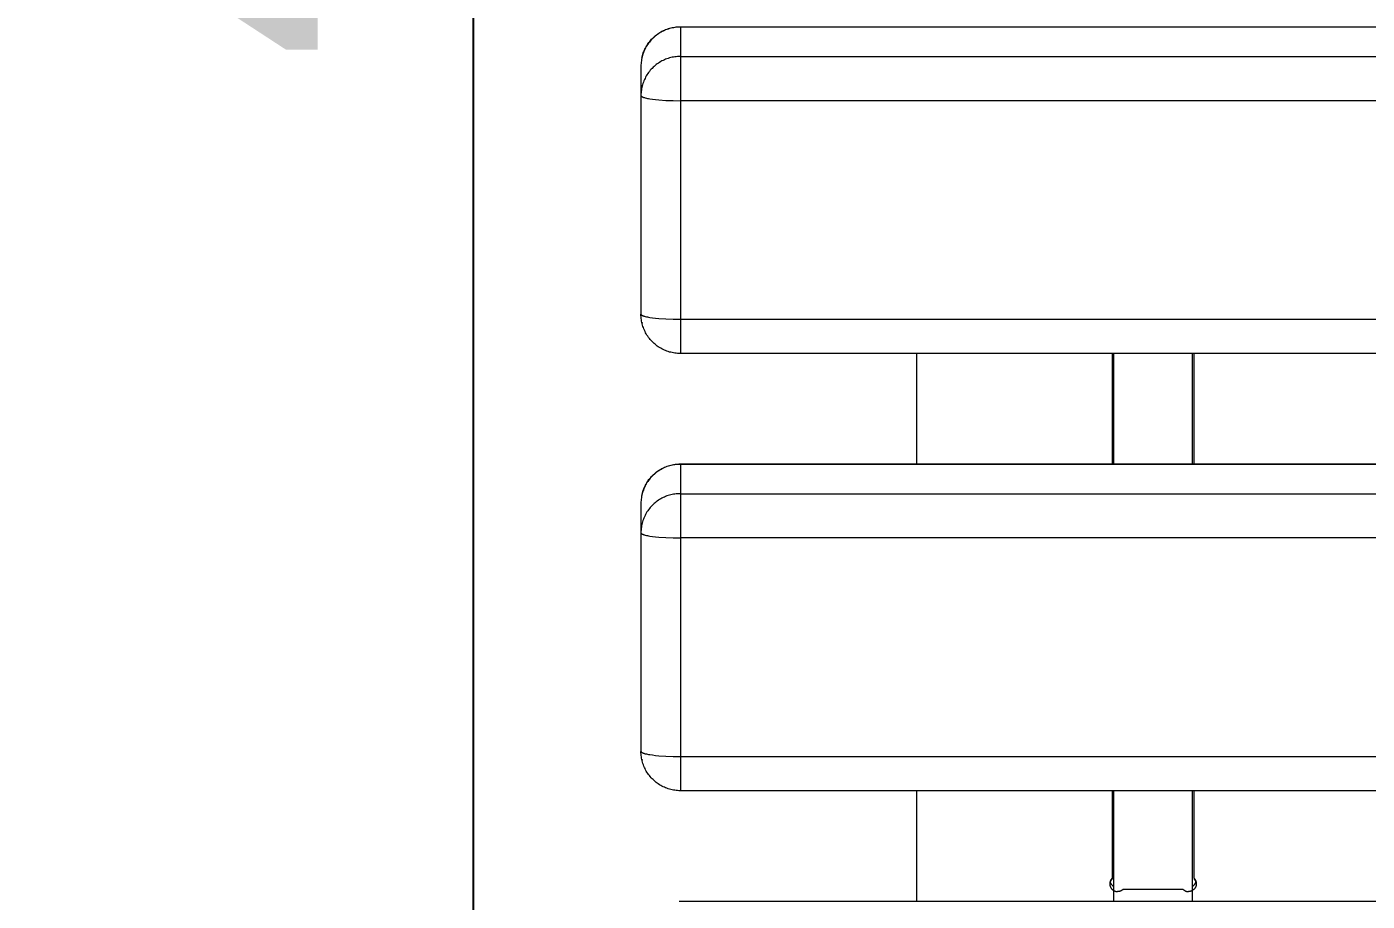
# Model space of a CAD drawing. Header units: millimetres. Extents: x -30 to 4992, y -440 to 3111.
# Drawn here: x 65.1 to 235.2, y 2727.4 to 2838.4 of the extents above; entities that cross this region are included whole.
import ezdxf

# ---------------------------------------------------------------- set-up
doc = ezdxf.new("R2010")
doc.units = ezdxf.units.MM
doc.layers.add('ZANO_R', color=7, linetype='Continuous', lineweight=0)
doc.layers.add('ZANO_W', color=1, linetype='Continuous', lineweight=0)
doc.styles.add('Arial', font='arial.ttf')
doc.styles.get("Standard").update_dxf_attribs({"font": 'ARIALUNI.TTF'})
doc.dimstyles.new('pl i ang', dxfattribs={"dimtxt": 50, "dimasz": 50, "dimexe": 1.25, "dimexo": 0.625, "dimgap": 10, "dimtad": 1, "dimtoh": 1, "dimtxsty": 'Standard', "dimcen": 2.5, "dimclrd": 1, "dimclre": 1, "dimclrt": 1, "dimadec": 0, "dimazin": 0, "dimtfac": 1, "dimtmove": 0, "dimatfit": 3, "dimfxl": 1, "dimarcsym": 1})

# ---------------------------------------------------------------- blocks, each defined once
blk = doc.blocks.new('*D387')
at = {"layer": 'ZANO_W', "color": 1, "lineweight": -2}
for p, q in [((138.93, 3110.68), (111.73, 3110.68)), ((121.73, 3070.68), (121.73, 2690.87)), ((141.92, 2650.87), (111.73, 2650.87))]:
    blk.add_line(p, q, dxfattribs=at)
at = {"layer": 'ZANO_W', "color": 1}
for points in [[(128.39, 3070.68), (115.06, 3070.68), (121.73, 3110.68)], [(115.06, 2690.87), (128.39, 2690.87), (121.73, 2650.87)]]:
    blk.add_solid(points, dxfattribs=at)
at = {"layer": 'ZANO_W', "color": 1, "insert": (91.3, 2880.77), "char_height": 40, "attachment_point": 5, "rotation": 90, "style": 'Arial'}
blk.add_mtext('460', dxfattribs=at)

msp = doc.modelspace()

# ---------------------------------------------------------------- linework, layer by layer
at = {"layer": 'ZANO_R'}
for p, q in [((146.18, 2838.02), (146.34, 2838.08)), ((146.48, 2838.08), (146.31, 2838.03)), ((146.34, 2838.08), (146.5, 2838.13)), ((146.64, 2838.13), (146.48, 2838.08)), ((146.5, 2838.13), (146.67, 2838.18)), ((146.81, 2838.18), (146.64, 2838.13)), ((146.67, 2838.18), (146.83, 2838.22)), ((146.98, 2838.22), (146.81, 2838.18)), ((146.83, 2838.22), (147, 2838.26)), ((147.15, 2838.25), (146.98, 2838.22)), ((147, 2838.26), (147.17, 2838.29)), ((147.32, 2838.28), (147.15, 2838.25)), ((147.17, 2838.29), (147.34, 2838.32)), ((147.5, 2838.3), (147.32, 2838.28)), ((147.34, 2838.32), (147.5, 2838.34)), ((147.5, 2838.34), (147.67, 2838.35)), ((147.67, 2838.31), (147.5, 2838.3)), ((147.67, 2838.35), (147.85, 2838.36)), ((147.84, 2838.32), (147.67, 2838.31)), ((148.02, 2838.32), (147.84, 2838.32)), ((147.85, 2838.36), (148.02, 2838.37)), ((148.02, 2838.36), (148.02, 2838.36)), ((148.02, 2838.36), (148.02, 2838.32)), ((148.02, 2838.32), (148.02, 2834.6)), ((1938.02, 2838.32), (148.02, 2838.32)), ((143.93, 2836.25), (144.03, 2836.39)), ((144.08, 2836.43), (143.98, 2836.29)), ((144.03, 2836.39), (144.14, 2836.52)), ((144.19, 2836.56), (144.08, 2836.43)), ((144.14, 2836.52), (144.25, 2836.65)), ((144.31, 2836.69), (144.19, 2836.56)), ((144.25, 2836.65), (144.36, 2836.78)), ((144.43, 2836.82), (144.31, 2836.69)), ((144.36, 2836.78), (144.48, 2836.9)), ((144.55, 2836.94), (144.43, 2836.82)), ((144.48, 2836.9), (144.6, 2837.02)), ((144.68, 2837.06), (144.55, 2836.94)), ((144.6, 2837.02), (144.73, 2837.13)), ((144.81, 2837.17), (144.68, 2837.06)), ((144.73, 2837.13), (144.86, 2837.24)), ((144.95, 2837.28), (144.81, 2837.17)), ((144.86, 2837.24), (144.99, 2837.35)), ((145.09, 2837.38), (144.95, 2837.28)), ((144.99, 2837.35), (145.13, 2837.45)), ((145.23, 2837.48), (145.09, 2837.38)), ((145.13, 2837.45), (145.27, 2837.55)), ((145.37, 2837.58), (145.23, 2837.48)), ((145.27, 2837.55), (145.42, 2837.64)), ((145.52, 2837.67), (145.37, 2837.58)), ((145.42, 2837.64), (145.57, 2837.72)), ((145.68, 2837.75), (145.52, 2837.67)), ((145.57, 2837.72), (145.72, 2837.8)), ((145.83, 2837.83), (145.68, 2837.75)), ((145.72, 2837.8), (145.87, 2837.88)), ((145.99, 2837.9), (145.83, 2837.83)), ((145.87, 2837.88), (146.02, 2837.95)), ((146.15, 2837.97), (145.99, 2837.9)), ((146.02, 2837.95), (146.18, 2838.02)), ((146.31, 2838.03), (146.15, 2837.97)), ((143.16, 2834.55), (143.2, 2834.71)), ((143.21, 2834.74), (143.17, 2834.57)), ((143.2, 2834.71), (143.25, 2834.88)), ((143.27, 2834.9), (143.21, 2834.74)), ((143.25, 2834.88), (143.3, 2835.04)), ((143.32, 2835.07), (143.27, 2834.9)), ((143.3, 2835.04), (143.36, 2835.2)), ((143.39, 2835.23), (143.32, 2835.07)), ((143.36, 2835.2), (143.43, 2835.36)), ((143.46, 2835.39), (143.39, 2835.23)), ((143.43, 2835.36), (143.5, 2835.51)), ((143.53, 2835.55), (143.46, 2835.39)), ((143.5, 2835.51), (143.58, 2835.67)), ((143.61, 2835.7), (143.53, 2835.55)), ((143.58, 2835.67), (143.66, 2835.82)), ((143.69, 2835.85), (143.61, 2835.7)), ((143.66, 2835.82), (143.74, 2835.96)), ((143.78, 2836), (143.69, 2835.85)), ((143.74, 2835.96), (143.83, 2836.11)), ((143.88, 2836.15), (143.78, 2836)), ((143.83, 2836.11), (143.93, 2836.25)), ((143.98, 2836.29), (143.88, 2836.15)), ((143.03, 2833.71), (143.02, 2833.54)), ((143.02, 2833.54), (143.02, 2833.37)), ((143.02, 2833.37), (143.02, 2829.75)), ((143.05, 2833.89), (143.03, 2833.71)), ((143.07, 2834.06), (143.05, 2833.89)), ((143.1, 2834.23), (143.07, 2834.06)), ((143.13, 2834.4), (143.1, 2834.23)), ((143.12, 2834.38), (143.16, 2834.55)), ((143.17, 2834.57), (143.13, 2834.4)), ((144.31, 2832.97), (144.19, 2832.84)), ((144.43, 2833.09), (144.31, 2832.97)), ((144.55, 2833.22), (144.43, 2833.09)), ((144.68, 2833.33), (144.55, 2833.22)), ((144.81, 2833.45), (144.68, 2833.33)), ((144.95, 2833.56), (144.81, 2833.45)), ((145.09, 2833.66), (144.95, 2833.56)), ((145.23, 2833.76), (145.09, 2833.66)), ((145.37, 2833.85), (145.23, 2833.76)), ((145.52, 2833.94), (145.37, 2833.85)), ((145.68, 2834.03), (145.52, 2833.94)), ((145.83, 2834.1), (145.68, 2834.03)), ((145.99, 2834.18), (145.83, 2834.1)), ((146.15, 2834.24), (145.99, 2834.18)), ((146.31, 2834.3), (146.15, 2834.24)), ((146.48, 2834.36), (146.31, 2834.3)), ((146.64, 2834.41), (146.48, 2834.36)), ((146.81, 2834.45), (146.64, 2834.41)), ((146.98, 2834.49), (146.81, 2834.45)), ((147.15, 2834.53), (146.98, 2834.49)), ((147.32, 2834.55), (147.15, 2834.53)), ((147.5, 2834.57), (147.32, 2834.55)), ((147.67, 2834.59), (147.5, 2834.57)), ((147.84, 2834.6), (147.67, 2834.59)), ((148.02, 2834.6), (147.84, 2834.6)), ((148.02, 2834.6), (148.02, 2828.98)), ((148.02, 2834.6), (1938.02, 2834.6)), ((143.32, 2831.34), (143.27, 2831.18)), ((143.39, 2831.5), (143.32, 2831.34)), ((143.46, 2831.66), (143.39, 2831.5)), ((143.53, 2831.82), (143.46, 2831.66)), ((143.61, 2831.98), (143.53, 2831.82)), ((143.69, 2832.13), (143.61, 2831.98)), ((143.78, 2832.28), (143.69, 2832.13)), ((143.88, 2832.42), (143.78, 2832.28)), ((143.98, 2832.56), (143.88, 2832.42)), ((144.08, 2832.7), (143.98, 2832.56)), ((144.19, 2832.84), (144.08, 2832.7)), ((143.03, 2829.99), (143.02, 2829.82)), ((143.02, 2829.82), (143.02, 2829.64)), ((143.02, 2829.64), (143.02, 2829.64)), ((143.02, 2829.64), (143.02, 2829.63)), ((143.02, 2829.63), (143.02, 2829.63)), ((143.02, 2829.63), (143.02, 2829.63)), ((143.02, 2829.63), (143.02, 2829.62)), ((143.02, 2829.63), (143.02, 2801.89)), ((143.02, 2829.62), (143.02, 2829.62)), ((143.02, 2829.62), (143.02, 2829.62)), ((143.02, 2829.62), (143.02, 2829.61)), ((143.02, 2829.61), (143.02, 2829.61)), ((143.02, 2829.61), (143.02, 2829.6)), ((143.02, 2829.6), (143.03, 2829.6)), ((143.05, 2830.16), (143.03, 2829.99)), ((143.03, 2829.6), (143.03, 2829.6)), ((143.03, 2829.6), (143.03, 2829.59)), ((143.03, 2829.59), (143.03, 2829.59)), ((143.03, 2829.59), (143.03, 2829.59)), ((143.03, 2829.59), (143.04, 2829.58)), ((143.04, 2829.58), (143.04, 2829.58)), ((143.04, 2829.58), (143.04, 2829.57)), ((143.04, 2829.57), (143.04, 2829.57)), ((143.04, 2829.57), (143.05, 2829.57)), ((143.07, 2830.33), (143.05, 2830.16)), ((143.05, 2829.57), (143.05, 2829.56)), ((143.05, 2829.56), (143.05, 2829.56)), ((143.05, 2829.56), (143.06, 2829.56)), ((143.06, 2829.56), (143.06, 2829.55)), ((143.06, 2829.55), (143.07, 2829.55)), ((143.1, 2830.51), (143.07, 2830.33)), ((143.07, 2829.55), (143.07, 2829.54)), ((143.07, 2829.54), (143.07, 2829.54)), ((143.07, 2829.54), (143.08, 2829.54)), ((143.08, 2829.54), (143.08, 2829.53)), ((143.13, 2830.68), (143.1, 2830.51)), ((143.17, 2830.85), (143.13, 2830.68)), ((143.21, 2831.01), (143.17, 2830.85)), ((143.27, 2831.18), (143.21, 2831.01)), ((143.08, 2829.53), (143.09, 2829.53)), ((143.09, 2829.53), (143.1, 2829.52)), ((143.1, 2829.52), (143.11, 2829.51)), ((143.11, 2829.51), (143.12, 2829.51)), ((143.12, 2829.51), (143.13, 2829.5)), ((143.13, 2829.5), (143.15, 2829.49)), ((143.15, 2829.49), (143.16, 2829.48)), ((143.16, 2829.48), (143.18, 2829.47)), ((143.18, 2829.47), (143.19, 2829.47)), ((143.19, 2829.47), (143.21, 2829.46)), ((143.21, 2829.46), (143.24, 2829.44)), ((143.24, 2829.44), (143.28, 2829.43)), ((143.28, 2829.43), (143.32, 2829.41)), ((143.32, 2829.41), (143.37, 2829.4)), ((143.37, 2829.4), (143.41, 2829.38)), ((143.41, 2829.38), (143.46, 2829.37)), ((143.46, 2829.37), (143.57, 2829.34)), ((143.57, 2829.34), (143.7, 2829.31)), ((143.7, 2829.31), (143.83, 2829.28)), ((143.83, 2829.28), (143.98, 2829.25)), ((143.98, 2829.25), (144.13, 2829.22)), ((144.13, 2829.22), (144.48, 2829.17)), ((144.48, 2829.17), (144.86, 2829.13)), ((144.86, 2829.13), (145.28, 2829.09)), ((145.28, 2829.09), (146.18, 2829.02)), ((146.18, 2829.02), (147.11, 2828.99)), ((147.11, 2828.99), (148.02, 2828.98)), ((148.02, 2828.98), (148.02, 2801.23)), ((1938.02, 2828.98), (148.02, 2828.98)), ((143.02, 2801.89), (143.02, 2801.89)), ((143.02, 2801.89), (143.02, 2801.88)), ((143.02, 2801.7), (143.02, 2801.88)), ((143.02, 2801.88), (143.02, 2801.88)), ((143.02, 2801.88), (143.02, 2801.88)), ((143.02, 2801.88), (143.02, 2801.87)), ((143.02, 2801.87), (143.02, 2801.87)), ((143.02, 2801.87), (143.02, 2801.86)), ((143.02, 2801.86), (143.02, 2801.86)), ((143.02, 2801.86), (143.02, 2801.86)), ((143.02, 2801.86), (143.02, 2801.85)), ((143.02, 2801.85), (143.03, 2801.85)), ((143.03, 2801.53), (143.02, 2801.7)), ((143.03, 2801.85), (143.03, 2801.85)), ((143.03, 2801.85), (143.03, 2801.84)), ((143.03, 2801.84), (143.03, 2801.84)), ((143.03, 2801.84), (143.03, 2801.83)), ((143.03, 2801.83), (143.04, 2801.83)), ((143.04, 2801.35), (143.03, 2801.53)), ((143.04, 2801.83), (143.04, 2801.83)), ((143.04, 2801.83), (143.04, 2801.82)), ((143.04, 2801.82), (143.04, 2801.82)), ((143.04, 2801.82), (143.05, 2801.82)), ((143.07, 2801.18), (143.04, 2801.35)), ((143.05, 2801.82), (143.05, 2801.81)), ((143.05, 2801.81), (143.05, 2801.81)), ((143.05, 2801.81), (143.06, 2801.8)), ((143.06, 2801.8), (143.06, 2801.8)), ((143.06, 2801.8), (143.07, 2801.8)), ((143.07, 2801.8), (143.07, 2801.79)), ((143.07, 2801.79), (143.07, 2801.79)), ((143.07, 2801.79), (143.08, 2801.78)), ((143.09, 2801.01), (143.07, 2801.18)), ((143.08, 2801.78), (143.08, 2801.78)), ((143.08, 2801.78), (143.09, 2801.78)), ((143.09, 2801.78), (143.1, 2801.77)), ((143.13, 2800.84), (143.09, 2801.01)), ((143.1, 2801.77), (143.11, 2801.76)), ((143.11, 2801.76), (143.12, 2801.75)), ((143.12, 2801.75), (143.13, 2801.75)), ((143.12, 2800.87), (143.15, 2800.76)), ((143.13, 2801.75), (143.15, 2801.74)), ((143.17, 2800.67), (143.13, 2800.84)), ((143.15, 2801.74), (143.16, 2801.73)), ((143.16, 2801.73), (143.18, 2801.72)), ((143.21, 2800.5), (143.17, 2800.67)), ((143.18, 2801.72), (143.19, 2801.72)), ((143.19, 2801.72), (143.21, 2801.71)), ((143.21, 2801.71), (143.24, 2801.69)), ((143.24, 2801.69), (143.28, 2801.68)), ((143.28, 2801.68), (143.32, 2801.66)), ((143.32, 2801.66), (143.37, 2801.65)), ((143.37, 2801.65), (143.41, 2801.63)), ((143.41, 2801.63), (143.46, 2801.62)), ((143.46, 2801.62), (143.57, 2801.59)), ((143.57, 2801.59), (143.7, 2801.56)), ((143.7, 2801.56), (143.83, 2801.53)), ((143.83, 2801.53), (143.98, 2801.5)), ((143.98, 2801.5), (144.13, 2801.47)), ((144.13, 2801.47), (144.48, 2801.42)), ((144.48, 2801.42), (144.86, 2801.37)), ((144.86, 2801.37), (145.28, 2801.33)), ((145.28, 2801.33), (146.18, 2801.27)), ((146.18, 2801.27), (147.11, 2801.24)), ((147.11, 2801.24), (148.02, 2801.23)), ((148.02, 2801.23), (148.02, 2796.89)), ((148.02, 2801.23), (1938.02, 2801.23)), ((143.26, 2800.33), (143.21, 2800.5)), ((143.32, 2800.17), (143.26, 2800.33)), ((143.38, 2800.01), (143.32, 2800.17)), ((143.45, 2799.85), (143.38, 2800.01)), ((143.53, 2799.69), (143.45, 2799.85)), ((143.61, 2799.53), (143.53, 2799.69)), ((143.69, 2799.38), (143.61, 2799.53)), ((143.78, 2799.23), (143.69, 2799.38)), ((143.88, 2799.09), (143.78, 2799.23)), ((143.98, 2798.94), (143.88, 2799.09)), ((144.08, 2798.81), (143.98, 2798.94)), ((144.19, 2798.67), (144.08, 2798.81)), ((144.31, 2798.54), (144.19, 2798.67)), ((144.42, 2798.41), (144.31, 2798.54)), ((144.55, 2798.29), (144.42, 2798.41)), ((144.68, 2798.17), (144.55, 2798.29)), ((144.81, 2798.06), (144.68, 2798.17)), ((144.94, 2797.95), (144.81, 2798.06)), ((145.08, 2797.84), (144.94, 2797.95)), ((145.22, 2797.74), (145.08, 2797.84)), ((145.37, 2797.65), (145.22, 2797.74)), ((145.52, 2797.56), (145.37, 2797.65)), ((145.67, 2797.47), (145.52, 2797.56)), ((145.83, 2797.39), (145.67, 2797.47)), ((145.99, 2797.32), (145.83, 2797.39)), ((146.15, 2797.25), (145.99, 2797.32)), ((146.31, 2797.19), (146.15, 2797.25)), ((146.47, 2797.13), (146.31, 2797.19)), ((146.64, 2797.08), (146.47, 2797.13)), ((146.81, 2797.04), (146.64, 2797.08)), ((146.98, 2797), (146.81, 2797.04)), ((147.15, 2796.97), (146.98, 2797)), ((147.32, 2796.94), (147.15, 2796.97)), ((147.49, 2796.92), (147.32, 2796.94)), ((147.67, 2796.9), (147.49, 2796.92)), ((147.84, 2796.89), (147.67, 2796.9)), ((148.02, 2796.89), (147.84, 2796.89)), ((1938.02, 2796.89), (148.02, 2796.89)), ((178.02, 2782.86), (178.02, 2796.89)), ((202.82, 2796.89), (202.82, 2782.86)), ((203.02, 2782.86), (203.02, 2796.89)), ((213.02, 2782.86), (213.02, 2796.89)), ((213.22, 2782.86), (213.22, 2796.89)), ((144.99, 2781.85), (145.13, 2781.95)), ((145.23, 2781.98), (145.09, 2781.88)), ((145.13, 2781.95), (145.27, 2782.04)), ((145.37, 2782.07), (145.23, 2781.98)), ((145.27, 2782.04), (145.42, 2782.13)), ((145.52, 2782.16), (145.37, 2782.07)), ((145.42, 2782.13), (145.57, 2782.22)), ((145.68, 2782.25), (145.52, 2782.16)), ((145.57, 2782.22), (145.72, 2782.3)), ((145.83, 2782.32), (145.68, 2782.25)), ((145.72, 2782.3), (145.87, 2782.38)), ((145.99, 2782.4), (145.83, 2782.32)), ((145.87, 2782.38), (146.02, 2782.45)), ((146.15, 2782.46), (145.99, 2782.4)), ((146.02, 2782.45), (146.18, 2782.51)), ((146.31, 2782.53), (146.15, 2782.46)), ((146.18, 2782.51), (146.34, 2782.57)), ((146.48, 2782.58), (146.31, 2782.53)), ((146.34, 2782.57), (146.5, 2782.63)), ((146.64, 2782.63), (146.48, 2782.58)), ((146.5, 2782.63), (146.67, 2782.68)), ((146.81, 2782.68), (146.64, 2782.63)), ((146.67, 2782.68), (146.83, 2782.72)), ((146.98, 2782.71), (146.81, 2782.68)), ((146.83, 2782.72), (147, 2782.76)), ((147.15, 2782.75), (146.98, 2782.71)), ((147, 2782.76), (147.17, 2782.79)), ((147.32, 2782.77), (147.15, 2782.75)), ((147.17, 2782.79), (147.34, 2782.82)), ((147.5, 2782.79), (147.32, 2782.77)), ((147.34, 2782.82), (147.5, 2782.84)), ((147.5, 2782.84), (147.67, 2782.85)), ((147.67, 2782.81), (147.5, 2782.79)), ((147.67, 2782.85), (147.85, 2782.86)), ((147.84, 2782.82), (147.67, 2782.81)), ((148.02, 2782.82), (147.84, 2782.82)), ((147.85, 2782.86), (148.02, 2782.86)), ((148.02, 2782.86), (1938.02, 2782.86)), ((148.02, 2782.86), (148.02, 2782.86)), ((148.02, 2782.86), (148.02, 2782.82)), ((148.02, 2782.82), (148.02, 2779.09)), ((1938.02, 2782.82), (148.02, 2782.82)), ((143.61, 2780.2), (143.53, 2780.04)), ((143.58, 2780.16), (143.66, 2780.31)), ((143.69, 2780.35), (143.61, 2780.2)), ((143.66, 2780.31), (143.74, 2780.46)), ((143.78, 2780.5), (143.69, 2780.35)), ((143.74, 2780.46), (143.83, 2780.61)), ((143.88, 2780.64), (143.78, 2780.5)), ((143.83, 2780.61), (143.93, 2780.75)), ((143.98, 2780.78), (143.88, 2780.64)), ((143.93, 2780.75), (144.03, 2780.88)), ((144.08, 2780.92), (143.98, 2780.78)), ((144.03, 2780.88), (144.14, 2781.02)), ((144.19, 2781.06), (144.08, 2780.92)), ((144.14, 2781.02), (144.25, 2781.15)), ((144.31, 2781.19), (144.19, 2781.06)), ((144.25, 2781.15), (144.36, 2781.28)), ((144.43, 2781.31), (144.31, 2781.19)), ((144.36, 2781.28), (144.48, 2781.4)), ((144.55, 2781.44), (144.43, 2781.31)), ((144.48, 2781.4), (144.6, 2781.52)), ((144.68, 2781.55), (144.55, 2781.44)), ((144.6, 2781.52), (144.73, 2781.63)), ((144.81, 2781.67), (144.68, 2781.55)), ((144.73, 2781.63), (144.86, 2781.74)), ((144.95, 2781.78), (144.81, 2781.67)), ((144.86, 2781.74), (144.99, 2781.85)), ((145.09, 2781.88), (144.95, 2781.78)), ((143.07, 2778.56), (143.05, 2778.38)), ((143.1, 2778.73), (143.07, 2778.56)), ((143.13, 2778.9), (143.1, 2778.73)), ((143.12, 2778.88), (143.16, 2779.05)), ((143.17, 2779.07), (143.13, 2778.9)), ((143.16, 2779.05), (143.2, 2779.21)), ((143.21, 2779.23), (143.17, 2779.07)), ((143.2, 2779.21), (143.25, 2779.38)), ((143.27, 2779.4), (143.21, 2779.23)), ((143.25, 2779.38), (143.3, 2779.54)), ((143.32, 2779.56), (143.27, 2779.4)), ((143.3, 2779.54), (143.36, 2779.7)), ((143.39, 2779.73), (143.32, 2779.56)), ((143.36, 2779.7), (143.43, 2779.85)), ((143.46, 2779.89), (143.39, 2779.73)), ((143.43, 2779.85), (143.5, 2780.01)), ((143.53, 2780.04), (143.46, 2779.89)), ((143.5, 2780.01), (143.58, 2780.16)), ((145.68, 2778.52), (145.52, 2778.44)), ((145.83, 2778.6), (145.68, 2778.52)), ((145.99, 2778.67), (145.83, 2778.6)), ((146.15, 2778.74), (145.99, 2778.67)), ((146.31, 2778.8), (146.15, 2778.74)), ((146.48, 2778.86), (146.31, 2778.8)), ((146.64, 2778.91), (146.48, 2778.86)), ((146.81, 2778.95), (146.64, 2778.91)), ((146.98, 2778.99), (146.81, 2778.95)), ((147.15, 2779.02), (146.98, 2778.99)), ((147.32, 2779.05), (147.15, 2779.02)), ((147.5, 2779.07), (147.32, 2779.05)), ((147.67, 2779.08), (147.5, 2779.07)), ((147.84, 2779.09), (147.67, 2779.08)), ((148.02, 2779.09), (147.84, 2779.09)), ((148.02, 2779.09), (148.02, 2773.47)), ((148.02, 2779.09), (1938.02, 2779.09)), ((143.03, 2778.21), (143.02, 2778.04)), ((143.02, 2778.04), (143.02, 2777.86)), ((143.02, 2777.86), (143.02, 2774.25)), ((143.05, 2778.38), (143.03, 2778.21)), ((143.88, 2776.92), (143.78, 2776.77)), ((143.98, 2777.06), (143.88, 2776.92)), ((144.08, 2777.2), (143.98, 2777.06)), ((144.19, 2777.33), (144.08, 2777.2)), ((144.31, 2777.46), (144.19, 2777.33)), ((144.43, 2777.59), (144.31, 2777.46)), ((144.55, 2777.71), (144.43, 2777.59)), ((144.68, 2777.83), (144.55, 2777.71)), ((144.81, 2777.94), (144.68, 2777.83)), ((144.95, 2778.05), (144.81, 2777.94)), ((145.09, 2778.16), (144.95, 2778.05)), ((145.23, 2778.26), (145.09, 2778.16)), ((145.37, 2778.35), (145.23, 2778.26)), ((145.52, 2778.44), (145.37, 2778.35)), ((143.13, 2775.17), (143.1, 2775)), ((143.17, 2775.34), (143.13, 2775.17)), ((143.21, 2775.51), (143.17, 2775.34)), ((143.27, 2775.68), (143.21, 2775.51)), ((143.32, 2775.84), (143.27, 2775.68)), ((143.39, 2776), (143.32, 2775.84)), ((143.46, 2776.16), (143.39, 2776)), ((143.53, 2776.32), (143.46, 2776.16)), ((143.61, 2776.47), (143.53, 2776.32)), ((143.69, 2776.63), (143.61, 2776.47)), ((143.78, 2776.77), (143.69, 2776.63)), ((143.03, 2774.49), (143.02, 2774.31)), ((143.02, 2774.31), (143.02, 2774.14)), ((143.02, 2774.14), (143.02, 2774.14)), ((143.02, 2774.14), (143.02, 2774.13)), ((143.02, 2774.13), (143.02, 2774.13)), ((143.02, 2774.13), (143.02, 2774.12)), ((143.02, 2774.12), (143.02, 2774.12)), ((143.02, 2774.12), (143.02, 2774.12)), ((143.02, 2774.12), (143.02, 2774.11)), ((143.02, 2774.12), (143.02, 2746.39)), ((143.02, 2774.11), (143.02, 2774.11)), ((143.02, 2774.11), (143.02, 2774.11)), ((143.02, 2774.11), (143.02, 2774.1)), ((143.02, 2774.1), (143.03, 2774.1)), ((143.05, 2774.66), (143.03, 2774.49)), ((143.03, 2774.1), (143.03, 2774.09)), ((143.03, 2774.09), (143.03, 2774.09)), ((143.03, 2774.09), (143.03, 2774.09)), ((143.03, 2774.09), (143.03, 2774.08)), ((143.03, 2774.08), (143.04, 2774.08)), ((143.04, 2774.08), (143.04, 2774.08)), ((143.04, 2774.08), (143.04, 2774.07)), ((143.04, 2774.07), (143.04, 2774.07)), ((143.04, 2774.07), (143.05, 2774.06)), ((143.07, 2774.83), (143.05, 2774.66)), ((143.05, 2774.06), (143.05, 2774.06)), ((143.05, 2774.06), (143.05, 2774.06)), ((143.05, 2774.06), (143.06, 2774.05)), ((143.06, 2774.05), (143.06, 2774.05)), ((143.06, 2774.05), (143.07, 2774.05)), ((143.1, 2775), (143.07, 2774.83)), ((143.07, 2774.05), (143.07, 2774.04)), ((143.07, 2774.04), (143.07, 2774.04)), ((143.07, 2774.04), (143.08, 2774.03)), ((143.08, 2774.03), (143.08, 2774.03)), ((143.08, 2774.03), (143.09, 2774.03)), ((143.09, 2774.03), (143.1, 2774.02)), ((143.1, 2774.02), (143.11, 2774.01)), ((143.11, 2774.01), (143.12, 2774)), ((143.12, 2774), (143.13, 2774)), ((143.13, 2774), (143.15, 2773.99)), ((143.15, 2773.99), (143.16, 2773.98)), ((143.16, 2773.98), (143.18, 2773.97)), ((143.18, 2773.97), (143.19, 2773.96)), ((143.19, 2773.96), (143.21, 2773.96)), ((143.21, 2773.96), (143.24, 2773.94)), ((143.24, 2773.94), (143.28, 2773.93)), ((143.28, 2773.93), (143.32, 2773.91)), ((143.32, 2773.91), (143.37, 2773.89)), ((143.37, 2773.89), (143.41, 2773.88)), ((143.41, 2773.88), (143.46, 2773.86)), ((143.46, 2773.86), (143.57, 2773.83)), ((143.57, 2773.83), (143.7, 2773.8)), ((143.7, 2773.8), (143.83, 2773.78)), ((143.83, 2773.78), (143.98, 2773.75)), ((143.98, 2773.75), (144.13, 2773.72)), ((144.13, 2773.72), (144.48, 2773.67)), ((144.48, 2773.67), (144.86, 2773.62)), ((144.86, 2773.62), (145.28, 2773.58)), ((145.28, 2773.58), (146.18, 2773.52)), ((146.18, 2773.52), (147.11, 2773.49)), ((147.11, 2773.49), (148.02, 2773.47)), ((148.02, 2773.47), (148.02, 2745.72)), ((1938.02, 2773.47), (148.02, 2773.47)), ((143.02, 2746.39), (143.02, 2746.38)), ((143.02, 2746.38), (143.02, 2746.38)), ((143.02, 2746.38), (143.02, 2746.38)), ((143.02, 2746.38), (143.02, 2746.37)), ((143.02, 2746.2), (143.02, 2746.37)), ((143.02, 2746.37), (143.02, 2746.37)), ((143.02, 2746.37), (143.02, 2746.37)), ((143.02, 2746.37), (143.02, 2746.36)), ((143.02, 2746.36), (143.02, 2746.36)), ((143.02, 2746.36), (143.02, 2746.35)), ((143.02, 2746.35), (143.02, 2746.35)), ((143.02, 2746.35), (143.03, 2746.35)), ((143.03, 2746.03), (143.02, 2746.2)), ((143.03, 2746.35), (143.03, 2746.34)), ((143.03, 2746.34), (143.03, 2746.34)), ((143.03, 2746.34), (143.03, 2746.34)), ((143.03, 2746.34), (143.03, 2746.33)), ((143.03, 2746.33), (143.04, 2746.33)), ((143.04, 2746.33), (143.04, 2746.32)), ((143.04, 2746.32), (143.04, 2746.32)), ((143.04, 2746.32), (143.04, 2746.32)), ((143.04, 2746.32), (143.05, 2746.31)), ((143.05, 2746.31), (143.05, 2746.31)), ((143.05, 2746.31), (143.05, 2746.31)), ((143.05, 2746.31), (143.06, 2746.3)), ((143.06, 2746.3), (143.06, 2746.3)), ((143.06, 2746.3), (143.07, 2746.29)), ((143.07, 2746.29), (143.07, 2746.29)), ((143.07, 2746.29), (143.07, 2746.29)), ((143.07, 2746.29), (143.08, 2746.28)), ((143.08, 2746.28), (143.08, 2746.28)), ((143.08, 2746.28), (143.09, 2746.27)), ((143.09, 2746.27), (143.1, 2746.27)), ((143.1, 2746.27), (143.11, 2746.26)), ((143.11, 2746.26), (143.12, 2746.25)), ((143.12, 2746.25), (143.13, 2746.24)), ((143.13, 2746.24), (143.15, 2746.24)), ((143.15, 2746.24), (143.16, 2746.23)), ((143.16, 2746.23), (143.18, 2746.22)), ((143.18, 2746.22), (143.19, 2746.21)), ((143.19, 2746.21), (143.21, 2746.2)), ((143.21, 2746.2), (143.24, 2746.19)), ((143.24, 2746.19), (143.28, 2746.17)), ((143.28, 2746.17), (143.32, 2746.16)), ((143.04, 2745.85), (143.03, 2746.03)), ((143.07, 2745.68), (143.04, 2745.85)), ((143.09, 2745.51), (143.07, 2745.68)), ((143.13, 2745.34), (143.09, 2745.51)), ((143.12, 2745.37), (143.15, 2745.26)), ((143.17, 2745.17), (143.13, 2745.34)), ((143.21, 2745), (143.17, 2745.17)), ((143.26, 2744.83), (143.21, 2745)), ((143.32, 2744.67), (143.26, 2744.83)), ((143.32, 2746.16), (143.37, 2746.14)), ((143.38, 2744.5), (143.32, 2744.67)), ((143.37, 2746.14), (143.41, 2746.13)), ((143.45, 2744.34), (143.38, 2744.5)), ((143.41, 2746.13), (143.46, 2746.11)), ((143.46, 2746.11), (143.57, 2746.08)), ((143.57, 2746.08), (143.7, 2746.05)), ((143.7, 2746.05), (143.83, 2746.02)), ((143.83, 2746.02), (143.98, 2746)), ((143.98, 2746), (144.13, 2745.97)), ((144.13, 2745.97), (144.48, 2745.92)), ((144.48, 2745.92), (144.86, 2745.87)), ((144.86, 2745.87), (145.28, 2745.83)), ((145.28, 2745.83), (146.18, 2745.77)), ((146.18, 2745.77), (147.11, 2745.73)), ((147.11, 2745.73), (148.02, 2745.72)), ((148.02, 2745.72), (148.02, 2741.39)), ((148.02, 2745.72), (1938.02, 2745.72)), ((143.53, 2744.19), (143.45, 2744.34)), ((143.61, 2744.03), (143.53, 2744.19)), ((143.69, 2743.88), (143.61, 2744.03)), ((143.78, 2743.73), (143.69, 2743.88)), ((143.88, 2743.58), (143.78, 2743.73)), ((143.98, 2743.44), (143.88, 2743.58)), ((144.08, 2743.3), (143.98, 2743.44)), ((144.19, 2743.17), (144.08, 2743.3)), ((144.31, 2743.04), (144.19, 2743.17)), ((144.42, 2742.91), (144.31, 2743.04)), ((144.55, 2742.79), (144.42, 2742.91)), ((144.68, 2742.67), (144.55, 2742.79)), ((144.81, 2742.55), (144.68, 2742.67)), ((144.94, 2742.44), (144.81, 2742.55)), ((145.08, 2742.34), (144.94, 2742.44)), ((145.22, 2742.24), (145.08, 2742.34)), ((145.37, 2742.14), (145.22, 2742.24)), ((145.52, 2742.06), (145.37, 2742.14)), ((145.67, 2741.97), (145.52, 2742.06)), ((145.83, 2741.89), (145.67, 2741.97)), ((145.99, 2741.82), (145.83, 2741.89)), ((146.15, 2741.75), (145.99, 2741.82)), ((146.31, 2741.69), (146.15, 2741.75)), ((146.47, 2741.63), (146.31, 2741.69)), ((146.64, 2741.58), (146.47, 2741.63)), ((146.81, 2741.54), (146.64, 2741.58)), ((146.98, 2741.5), (146.81, 2741.54)), ((147.15, 2741.46), (146.98, 2741.5)), ((147.32, 2741.44), (147.15, 2741.46)), ((147.49, 2741.42), (147.32, 2741.44)), ((147.67, 2741.4), (147.49, 2741.42)), ((147.84, 2741.39), (147.67, 2741.4)), ((148.02, 2741.39), (147.84, 2741.39)), ((1938.02, 2741.39), (148.02, 2741.39)), ((178.02, 2727.36), (178.02, 2741.39)), ((202.82, 2741.39), (202.82, 2730.27)), ((203.02, 2727.36), (203.02, 2741.39)), ((213.02, 2727.36), (213.02, 2741.39)), ((213.22, 2730.27), (213.22, 2741.39)), ((202.53, 2729.63), (202.52, 2729.59)), ((202.52, 2729.59), (202.52, 2729.56)), ((202.52, 2729.56), (202.53, 2729.53)), ((202.54, 2729.73), (202.53, 2729.7)), ((202.53, 2729.7), (202.53, 2729.66)), ((202.53, 2729.66), (202.53, 2729.63)), ((202.53, 2729.53), (202.53, 2729.49)), ((202.53, 2729.49), (202.53, 2729.46)), ((202.53, 2729.46), (202.54, 2729.42)), ((202.55, 2729.8), (202.54, 2729.77)), ((202.54, 2729.77), (202.54, 2729.73)), ((202.54, 2729.42), (202.54, 2729.39)), ((202.54, 2729.39), (202.55, 2729.35)), ((202.56, 2729.83), (202.55, 2729.8)), ((202.55, 2729.35), (202.56, 2729.32)), ((202.57, 2729.87), (202.56, 2729.83)), ((202.56, 2729.84), (202.57, 2729.81)), ((202.56, 2729.32), (202.57, 2729.29)), ((202.58, 2729.9), (202.57, 2729.87)), ((202.57, 2729.81), (202.58, 2729.78)), ((202.57, 2729.29), (202.58, 2729.26)), ((202.59, 2729.93), (202.58, 2729.9)), ((202.59, 2729.82), (202.58, 2729.79)), ((202.58, 2729.78), (202.59, 2729.75)), ((202.58, 2729.26), (202.59, 2729.22)), ((202.6, 2729.96), (202.59, 2729.93)), ((202.6, 2729.85), (202.59, 2729.82)), ((202.59, 2729.75), (202.6, 2729.71)), ((202.59, 2729.22), (202.6, 2729.19)), ((202.62, 2729.99), (202.6, 2729.96)), ((202.61, 2729.88), (202.6, 2729.85)), ((202.6, 2729.71), (202.62, 2729.68)), ((202.6, 2729.19), (202.61, 2729.16)), ((202.63, 2729.91), (202.61, 2729.88)), ((202.61, 2729.16), (202.63, 2729.13)), ((202.63, 2730.02), (202.62, 2729.99)), ((202.62, 2729.68), (202.63, 2729.65)), ((202.65, 2730.06), (202.63, 2730.02)), ((202.64, 2729.94), (202.63, 2729.91)), ((202.63, 2729.65), (202.65, 2729.63)), ((202.66, 2729.97), (202.64, 2729.94)), ((202.67, 2730.08), (202.65, 2730.06)), ((202.65, 2729.63), (202.66, 2729.6)), ((202.67, 2730), (202.66, 2729.97)), ((202.66, 2729.6), (202.68, 2729.57)), ((202.69, 2730.11), (202.67, 2730.08)), ((202.69, 2730.02), (202.67, 2730)), ((202.68, 2729.57), (202.7, 2729.54)), ((202.7, 2730.14), (202.69, 2730.11)), ((202.71, 2730.05), (202.69, 2730.02)), ((202.73, 2730.17), (202.7, 2730.14)), ((202.7, 2729.54), (202.72, 2729.51)), ((202.73, 2730.08), (202.71, 2730.05)), ((202.72, 2729.51), (202.74, 2729.49)), ((202.75, 2730.2), (202.73, 2730.17)), ((202.75, 2730.1), (202.73, 2730.08)), ((202.74, 2729.49), (202.76, 2729.46)), ((202.77, 2730.22), (202.75, 2730.2)), ((202.77, 2730.13), (202.75, 2730.1)), ((202.76, 2729.46), (202.78, 2729.44)), ((202.79, 2730.25), (202.77, 2730.22)), ((202.79, 2730.15), (202.77, 2730.13)), ((202.78, 2729.44), (202.81, 2729.41)), ((202.82, 2730.27), (202.79, 2730.25)), ((202.82, 2730.18), (202.79, 2730.15)), ((202.81, 2729.41), (202.83, 2729.39)), ((202.82, 2730.27), (202.82, 2730.18)), ((202.83, 2729.39), (202.85, 2729.37)), ((202.85, 2729.37), (202.88, 2729.35)), ((202.88, 2729.35), (202.91, 2729.33)), ((202.91, 2729.33), (202.93, 2729.31)), ((202.93, 2729.31), (202.96, 2729.29)), ((202.96, 2729.29), (202.99, 2729.27)), ((202.99, 2729.27), (203.02, 2729.25)), ((213.02, 2729.25), (213.04, 2729.27)), ((213.04, 2729.27), (213.07, 2729.29)), ((213.07, 2729.29), (213.1, 2729.31)), ((213.1, 2729.31), (213.13, 2729.33)), ((213.13, 2729.33), (213.15, 2729.35)), ((213.15, 2729.35), (213.18, 2729.37)), ((213.18, 2729.37), (213.2, 2729.39)), ((213.2, 2729.39), (213.22, 2729.41)), ((213.22, 2730.27), (213.24, 2730.25)), ((213.22, 2730.27), (213.22, 2730.18)), ((213.22, 2730.18), (213.24, 2730.15)), ((213.22, 2729.41), (213.25, 2729.44)), ((213.24, 2730.25), (213.26, 2730.22)), ((213.24, 2730.15), (213.26, 2730.13)), ((213.25, 2729.44), (213.27, 2729.46)), ((213.26, 2730.22), (213.29, 2730.2)), ((213.26, 2730.13), (213.28, 2730.1)), ((213.27, 2729.46), (213.29, 2729.49)), ((213.28, 2730.1), (213.3, 2730.08)), ((213.29, 2730.2), (213.31, 2730.17)), ((213.29, 2729.49), (213.31, 2729.51)), ((213.3, 2730.08), (213.32, 2730.05)), ((213.31, 2730.17), (213.33, 2730.14)), ((213.31, 2729.51), (213.33, 2729.54)), ((213.32, 2730.05), (213.34, 2730.02)), ((213.33, 2730.14), (213.35, 2730.11)), ((213.33, 2729.54), (213.35, 2729.57)), ((213.34, 2730.02), (213.36, 2730)), ((213.35, 2730.11), (213.36, 2730.08)), ((213.35, 2729.57), (213.37, 2729.6)), ((213.36, 2730.08), (213.38, 2730.06)), ((213.36, 2730), (213.38, 2729.97)), ((213.37, 2729.6), (213.38, 2729.63)), ((213.38, 2730.06), (213.4, 2730.02)), ((213.38, 2729.97), (213.39, 2729.94)), ((213.38, 2729.63), (213.4, 2729.65)), ((213.39, 2729.94), (213.41, 2729.91)), ((213.4, 2730.02), (213.41, 2729.99)), ((213.4, 2729.65), (213.41, 2729.68)), ((213.42, 2729.16), (213.4, 2729.13)), ((213.41, 2729.99), (213.43, 2729.96)), ((213.41, 2729.91), (213.42, 2729.88)), ((213.41, 2729.68), (213.43, 2729.71)), ((213.42, 2729.88), (213.43, 2729.85)), ((213.43, 2729.19), (213.42, 2729.16)), ((213.43, 2729.96), (213.44, 2729.93)), ((213.43, 2729.85), (213.45, 2729.82)), ((213.43, 2729.71), (213.44, 2729.75)), ((213.44, 2729.22), (213.43, 2729.19)), ((213.44, 2729.93), (213.45, 2729.9)), ((213.44, 2729.75), (213.45, 2729.78)), ((213.46, 2729.26), (213.44, 2729.22)), ((213.45, 2729.9), (213.46, 2729.87)), ((213.45, 2729.82), (213.46, 2729.79)), ((213.45, 2729.78), (213.46, 2729.81)), ((213.46, 2729.87), (213.47, 2729.83)), ((213.46, 2729.81), (213.47, 2729.84)), ((213.47, 2729.29), (213.46, 2729.26)), ((213.47, 2729.83), (213.48, 2729.8)), ((213.48, 2729.32), (213.47, 2729.29)), ((213.48, 2729.8), (213.49, 2729.77)), ((213.49, 2729.39), (213.48, 2729.35)), ((213.48, 2729.35), (213.48, 2729.32)), ((213.49, 2729.77), (213.49, 2729.73)), ((213.49, 2729.73), (213.5, 2729.7)), ((213.5, 2729.42), (213.49, 2729.39)), ((213.5, 2729.7), (213.5, 2729.66)), ((213.5, 2729.66), (213.51, 2729.63)), ((213.51, 2729.53), (213.5, 2729.49)), ((213.5, 2729.49), (213.5, 2729.46)), ((213.5, 2729.46), (213.5, 2729.42)), ((213.51, 2729.63), (213.51, 2729.59)), ((213.51, 2729.59), (213.51, 2729.56)), ((213.51, 2729.56), (213.51, 2729.53)), ((202.63, 2729.13), (202.65, 2729.1)), ((202.65, 2729.1), (202.66, 2729.07)), ((202.66, 2729.07), (202.68, 2729.04)), ((202.68, 2729.04), (202.7, 2729.01)), ((202.7, 2729.01), (202.72, 2728.98)), ((202.72, 2728.98), (202.74, 2728.95)), ((202.74, 2728.95), (202.76, 2728.93)), ((202.76, 2728.93), (202.79, 2728.9)), ((202.79, 2728.9), (202.81, 2728.88)), ((202.81, 2728.88), (202.83, 2728.85)), ((202.83, 2728.85), (202.86, 2728.83)), ((202.86, 2728.83), (202.89, 2728.81)), ((202.89, 2728.81), (202.91, 2728.79)), ((202.91, 2728.79), (202.94, 2728.77)), ((202.94, 2728.77), (202.97, 2728.75)), ((202.97, 2728.75), (203, 2728.73)), ((203, 2728.73), (203.03, 2728.71)), ((203.03, 2728.71), (203.06, 2728.69)), ((203.06, 2728.69), (203.09, 2728.68)), ((203.09, 2728.68), (203.12, 2728.66)), ((203.12, 2728.66), (203.15, 2728.65)), ((203.15, 2728.65), (203.18, 2728.64)), ((203.18, 2728.64), (203.22, 2728.63)), ((203.22, 2728.63), (203.25, 2728.62)), ((203.25, 2728.62), (203.28, 2728.61)), ((203.28, 2728.61), (203.32, 2728.6)), ((203.32, 2728.6), (203.35, 2728.6)), ((203.35, 2728.6), (203.39, 2728.59)), ((203.39, 2728.59), (203.42, 2728.59)), ((203.42, 2728.59), (203.45, 2728.58)), ((203.45, 2728.58), (203.49, 2728.58)), ((203.49, 2728.58), (203.52, 2728.58)), ((203.56, 2728.58), (203.52, 2728.58)), ((203.59, 2728.58), (203.56, 2728.58)), ((203.63, 2728.59), (203.59, 2728.58)), ((203.66, 2728.59), (203.63, 2728.59)), ((203.69, 2728.6), (203.66, 2728.59)), ((203.73, 2728.6), (203.69, 2728.6)), ((203.76, 2728.61), (203.73, 2728.6)), ((203.79, 2728.62), (203.76, 2728.61)), ((203.83, 2728.63), (203.79, 2728.62)), ((203.86, 2728.64), (203.83, 2728.63)), ((203.89, 2728.65), (203.86, 2728.64)), ((203.92, 2728.66), (203.89, 2728.65)), ((203.95, 2728.68), (203.92, 2728.66)), ((203.98, 2728.69), (203.95, 2728.68)), ((204.01, 2728.71), (203.98, 2728.69)), ((204.04, 2728.73), (204.01, 2728.71)), ((204.07, 2728.74), (204.04, 2728.73)), ((204.1, 2728.76), (204.07, 2728.74)), ((204.13, 2728.78), (204.1, 2728.76)), ((204.15, 2728.8), (204.13, 2728.78)), ((204.18, 2728.83), (204.15, 2728.8)), ((204.21, 2728.85), (204.18, 2728.83)), ((204.23, 2728.87), (204.21, 2728.85)), ((204.23, 2728.87), (211.8, 2728.87)), ((211.8, 2728.87), (211.84, 2728.84)), ((211.86, 2728.82), (211.84, 2728.84)), ((211.89, 2728.8), (211.86, 2728.82)), ((211.91, 2728.78), (211.89, 2728.8)), ((211.94, 2728.76), (211.91, 2728.78)), ((211.97, 2728.74), (211.94, 2728.76)), ((211.99, 2728.72), (211.97, 2728.74)), ((212.02, 2728.71), (211.99, 2728.72)), ((212.05, 2728.69), (212.02, 2728.71)), ((212.08, 2728.68), (212.05, 2728.69)), ((212.08, 2728.68), (212.11, 2728.66)), ((212.11, 2728.66), (212.14, 2728.65)), ((212.14, 2728.65), (212.18, 2728.64)), ((212.18, 2728.64), (212.21, 2728.63)), ((212.21, 2728.63), (212.24, 2728.62)), ((212.24, 2728.62), (212.27, 2728.61)), ((212.27, 2728.61), (212.31, 2728.6)), ((212.31, 2728.6), (212.34, 2728.6)), ((212.34, 2728.6), (212.37, 2728.59)), ((212.37, 2728.59), (212.41, 2728.59)), ((212.41, 2728.59), (212.44, 2728.58)), ((212.44, 2728.58), (212.47, 2728.58)), ((212.47, 2728.58), (212.51, 2728.58)), ((212.54, 2728.58), (212.51, 2728.58)), ((212.58, 2728.58), (212.54, 2728.58)), ((212.61, 2728.59), (212.58, 2728.58)), ((212.65, 2728.59), (212.61, 2728.59)), ((212.68, 2728.6), (212.65, 2728.59)), ((212.71, 2728.6), (212.68, 2728.6)), ((212.75, 2728.61), (212.71, 2728.6)), ((212.78, 2728.62), (212.75, 2728.61)), ((212.81, 2728.63), (212.78, 2728.62)), ((212.85, 2728.64), (212.81, 2728.63)), ((212.88, 2728.65), (212.85, 2728.64)), ((212.91, 2728.66), (212.88, 2728.65)), ((212.94, 2728.68), (212.91, 2728.66)), ((212.97, 2728.69), (212.94, 2728.68)), ((213, 2728.71), (212.97, 2728.69)), ((213.03, 2728.73), (213, 2728.71)), ((213.06, 2728.75), (213.03, 2728.73)), ((213.09, 2728.77), (213.06, 2728.75)), ((213.12, 2728.79), (213.09, 2728.77)), ((213.15, 2728.81), (213.12, 2728.79)), ((213.17, 2728.83), (213.15, 2728.81)), ((213.2, 2728.85), (213.17, 2728.83)), ((213.22, 2728.88), (213.2, 2728.85)), ((213.25, 2728.9), (213.22, 2728.88)), ((213.27, 2728.93), (213.25, 2728.9)), ((213.29, 2728.95), (213.27, 2728.93)), ((213.31, 2728.98), (213.29, 2728.95)), ((213.33, 2729.01), (213.31, 2728.98)), ((213.35, 2729.04), (213.33, 2729.01)), ((213.37, 2729.07), (213.35, 2729.04)), ((213.39, 2729.1), (213.37, 2729.07)), ((213.4, 2729.13), (213.39, 2729.1)), ((147.85, 2727.36), (148.02, 2727.36)), ((148.02, 2727.36), (1938.02, 2727.36))]:
    msp.add_line(p, q, dxfattribs=at)

# ---------------------------------------------------------------- dimensions: what is measured, and where the dimension line sits
at = {"layer": 'ZANO_W'}
dim = msp.add_linear_dim(base=(121.73, 2650.87), p1=(148.93, 3110.68), p2=(151.92, 2650.87), angle=90, dimstyle='pl i ang', override={"dimtxt": 40, "dimasz": 40, "dimexe": 10, "dimexo": 10, "dimtoh": 0, "dimdec": 0, "dimtxsty": 'Arial', "dimtdec": 0, "dimtmove": 1}, dxfattribs=at)
dim.commit()
dim.dimension.update_dxf_attribs({"geometry": '*D387', "text_midpoint": (91.3, 2880.77)})

doc.saveas('drawing.dxf')
